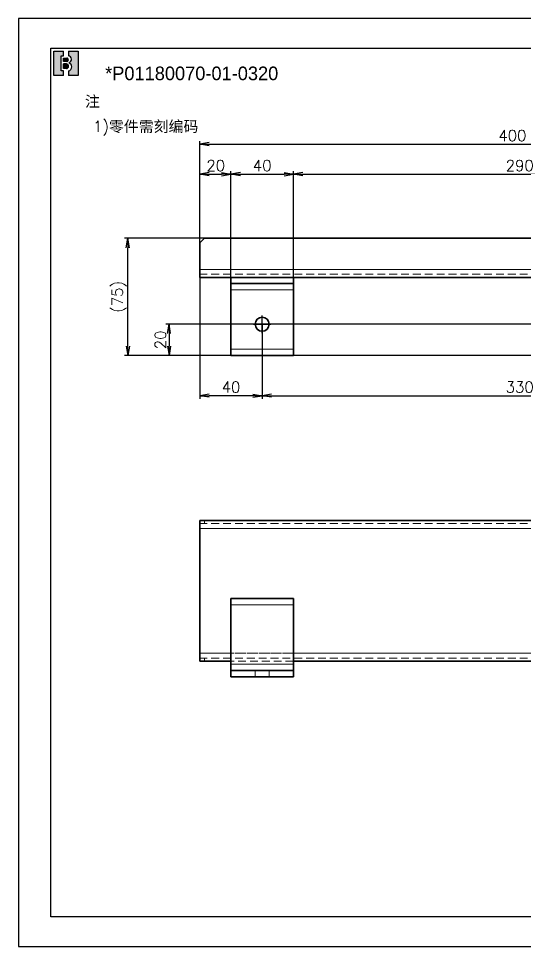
# Model space of a CAD drawing. Header units: inches. Extents: x 21 to 8642, y -3779 to 2137.
# Drawn here: x 1838 to 2162, y -2633 to -2039 of the extents above; entities that cross this region are included whole.
import ezdxf

# ---------------------------------------------------------------- set-up
doc = ezdxf.new("R2010")
doc.units = ezdxf.units.IN
doc.header["$MEASUREMENT"] = 0
doc.linetypes.add('CENTER-HOKUTO', pattern=[23, 20, -1, 1, -1])
doc.linetypes.add('HIDDEN-HOKUTO', pattern=[3.8, 2.5, -1.3])
doc.layers.add('AM_HID', color=1, linetype='HIDDEN-HOKUTO', lineweight=25)
doc.layers.add('title_frame', color=7, linetype='Continuous')
doc.layers.add('word_dim', color=253, linetype='Continuous')
doc.styles.get("Standard").update_dxf_attribs({"font": 'txt', "bigfont": 'gbcbig.shx'})
doc.dimstyles.new('STANDARD1-2', dxfattribs={"dimscale": 2, "dimtxt": 3.5, "dimasz": 3, "dimexe": 1, "dimexo": 0, "dimgap": 1, "dimtad": 3, "dimdsep": 46, "dimtxsty": 'Standard', "dimblk1": 'OPEN', "dimblk2": 'OPEN', "dimsah": 1, "dimcen": 0, "dimclrd": 256, "dimclre": 256, "dimclrt": 3, "dimadec": 0, "dimazin": 0, "dimtfac": 1, "dimtmove": 0, "dimatfit": 3, "dimldrblk": 'OPEN', "dimfxl": 1, "dimtolj": 1, "dimtzin": 0, "dimarcsym": 0})

# ---------------------------------------------------------------- blocks, each defined once
blk = doc.blocks.new('B機密ﾏｰｸ')
blk.add_hatch(color=1).paths.add_polyline_path([(0.3999999986702711, 0.8149999997779807), (0.3999999986702711, 0.9999999997779806), (-1.3297288e-09, 0.9999999997779806), (-1.3297288e-09, -2.220193e-10), (0.3999999986702711, -2.220193e-10), (0.3999999986702711, 0.1849999997779807), (0.2999999986702711, 0.1849999997779807), (0.2999999986702711, 0.8149999997779807)])
h = blk.add_hatch(color=1)
edge = h.paths.add_edge_path()
edge.add_line((0.5999999986702714, 0.9999999997779806), (0.5999999986702718, 0.8142220507965398))
edge.add_arc((0.5849999986702712, 0.6699999997779816), 0.1449999999999991, -5.115907697472721e-13, 84.06222754839428, ccw=False)
edge.add_arc((0.5849999986702707, 0.6699999997779802), 0.1449999999999993, -69.82872865353448, 1.1368683772161603e-13, ccw=False)
edge.add_line((0.6349999986702715, 0.5338934238898192), (0.6349999986702711, 0.5120827805020305))
edge.add_arc((0.5699999986702688, 0.3549999997779789), 0.1700000000000021, 3.979039320256561e-13, 67.5204943905955, ccw=False)
edge.add_arc((0.5699999986702724, 0.3549999997779802), 0.1699999999999993, -79.83575137827683, 0, ccw=False)
edge.add_line((0.5999999986702714, 0.1876679944711657), (0.5999999986702714, -2.220192918400699e-10))
edge.add_line((0.5999999986702714, -2.220193e-10), (0.9999999986702712, -2.220193e-10))
edge.add_line((0.9999999986702712, -2.220193e-10), (0.9999999986702712, 0.9999999997779806))
edge.add_line((0.9999999986702712, 0.9999999997779806), (0.5999999986702714, 0.9999999997779806))
h = blk.add_hatch(color=1)
edge = h.paths.add_edge_path()
edge.add_arc((0.5299999986702706, 0.6449999997779808), 0.07, 359.9999999999989, 450)
edge.add_line((0.5299999986702706, 0.7149999997779806), (0.3999999986702711, 0.7149999997779806))
edge.add_line((0.3999999986702711, 0.7149999997779806), (0.3999999986702711, 0.5749999997779809))
edge.add_line((0.3999999986702711, 0.5749999997779809), (0.5299999986702701, 0.5749999997779809))
edge.add_arc((0.5299999986702701, 0.6449999997779808), 0.07, 270, 359.9999999999999)
h = blk.add_hatch(color=1)
edge = h.paths.add_edge_path()
edge.add_arc((0.5149999986702705, 0.3799999997779802), 0.095, 1.018e-13, 90)
edge.add_line((0.5149999986702705, 0.4749999997779804), (0.3999999986702711, 0.4749999997779808))
edge.add_line((0.3999999986702711, 0.4749999997779808), (0.3999999986702711, 0.2849999997779809))
edge.add_line((0.3999999986702711, 0.2849999997779809), (0.5149999986702718, 0.2849999997779809))
edge.add_arc((0.5149999986702718, 0.379999999777981), 0.095, 270, 360.0000000000003)
at = {"color": 1}
for p, q in [((-1.3297288e-09, -2.220193e-10), (-1.3297288e-09, 0.9999999997779806)), ((-1.3297288e-09, 0.9999999997779806), (0.3999999986702711, 0.9999999997779806)), ((0.2999999986702711, 0.8149999997779807), (0.3999999986702711, 0.8149999997779807)), ((0.2999999986702711, 0.1849999997779807), (0.2999999986702711, 0.8149999997779807)), ((0.3999999986702711, 0.8149999997779807), (0.3999999986702711, 0.9999999997779806)), ((0.5999999986702714, 0.9999999997779806), (0.5999999986702718, 0.8142220507965398)), ((0.5999999986702714, 0.9999999997779806), (0.9999999986702712, 0.9999999997779806)), ((0.9999999986702712, 0.9999999997779806), (0.9999999986702712, -2.220193e-10)), ((0.3999999986702711, 0.7149999997779806), (0.5299999986702706, 0.7149999997779806)), ((0.3999999986702711, 0.5749999997779809), (0.3999999986702711, 0.7149999997779806)), ((0.5299999986702701, 0.5749999997779809), (0.3999999986702711, 0.5749999997779809)), ((0.5149999986702705, 0.4749999997779804), (0.3999999986702711, 0.4749999997779808)), ((0.3999999986702711, 0.2849999997779809), (0.3999999986702711, 0.4749999997779808)), ((0.5699999986702711, 0.5249999997779802), (0.5699999986702716, 0.5249999997779807)), ((0.5999999986702705, 0.6449999997779794), (0.59999999867027, 0.6449999997779803)), ((0.6349999986702715, 0.5338934238898192), (0.6349999986702711, 0.5120827805020305)), ((0.7299999986702704, 0.6699999997779807), (0.7299999986702704, 0.6699999997779802)), ((0.3999999986702711, 0.1849999997779807), (0.2999999986702711, 0.1849999997779807)), ((0.5149999986702718, 0.2849999997779809), (0.3999999986702711, 0.2849999997779809)), ((0.3999999986702711, -2.220193e-10), (0.3999999986702711, 0.1849999997779807)), ((0.5999999986702714, 0.1876679944711657), (0.5999999986702714, -2.220193e-10)), ((0.6099999986702707, 0.3799999997779806), (0.609999998670272, 0.3799999997779815)), ((0.739999998670271, 0.3549999997779802), (0.739999998670271, 0.3549999997779802)), ((0.3999999986702711, -2.220193e-10), (-1.3297288e-09, -2.220193e-10)), ((0.9999999986702712, -2.220193e-10), (0.5999999986702714, -2.220193e-10))]:
    blk.add_line(p, q, dxfattribs=at)
for centre, radius, start, end in [((0.5849999986702712, 0.6699999997779816), 0.1449999999999991, 359.9999999999995, 84.06222754839432), ((0.5149999986702705, 0.3799999997779802), 0.095, 1.018e-13, 90), ((0.5299999986702706, 0.6449999997779808), 0.07, 359.9999999999989, 90), ((0.5299999986702701, 0.6449999997779808), 0.07, 270, 359.9999999999999), ((0.5849999986702707, 0.6699999997779802), 0.1449999999999993, 290.1712713464655, 1.781e-13), ((0.5699999986702688, 0.3549999997779789), 0.1700000000000021, 4.58e-13, 67.52049439059552), ((0.5149999986702718, 0.379999999777981), 0.095, 270, 2.799e-13), ((0.5699999986702724, 0.3549999997779802), 0.1699999999999993, 280.1642486217232, 0)]:
    blk.add_arc(centre, radius, start, end, dxfattribs=at)
blk.add_attdef('B機密ﾏｰｸ', (-0.0857467348302255, 1.074949466596297), '', height=0.2)
blk = doc.blocks.new('_Open')
at = {"color": 0, "lineweight": -2}
for p, q in [((-1, 0.1666666666666667), (0, 0)), ((-1, -0.1666666666666667), (0, 0)), ((0, 0), (-1, 0))]:
    blk.add_line(p, q, dxfattribs=at)
blk = doc.blocks.new('*D290')
at = {"layer": 'DEFPOINTS', "color": 0, "linetype": 'Continuous', "transparency": 16777216}
for p in [(2354.445100844998, -2119.343891442022), (1954.445100844998, -2204.596652532891), (2354.445100844998, -2204.596652532891)]:
    blk.add_point(p, dxfattribs=at)
at = {"layer": 'word_dim', "linetype": 'Continuous', "lineweight": -2, "transparency": 16777216}
for p, q in [((1954.445100844998, -2204.596652532891), (1954.445100844998, -2117.343891442022)), ((1960.445100844998, -2119.343891442022), (2348.445100844998, -2119.343891442022)), ((2354.445100844998, -2204.596652532891), (2354.445100844998, -2117.343891442022))]:
    blk.add_line(p, q, dxfattribs=at)
at = {"layer": 'word_dim', "linetype": 'Continuous', "lineweight": -2, "transparency": 16777216, "xscale": 6, "yscale": 6, "zscale": 6, "rotation": 180}
blk.add_blockref('_Open', (1954.445100844998, -2119.343891442022), dxfattribs=at)
at = {"layer": 'word_dim', "linetype": 'Continuous', "lineweight": -2, "transparency": 16777216, "xscale": 6, "yscale": 6, "zscale": 6}
blk.add_blockref('_Open', (2354.445100844998, -2119.343891442022), dxfattribs=at)
at = {"layer": 'word_dim', "color": 3, "linetype": 'Continuous', "transparency": 16777216, "insert": (2154.728649338544, -2113.843891442022), "char_height": 7, "attachment_point": 5}
blk.add_mtext('\\A1;400', dxfattribs=at)
blk = doc.blocks.new('*D293')
at = {"layer": 'DEFPOINTS', "color": 0, "linetype": 'Continuous', "transparency": 16777216}
for p in [(1974.445100844998, -2138.535396296422), (1954.445100844998, -2204.596652532891), (1974.445100844998, -2254.596652532891)]:
    blk.add_point(p, dxfattribs=at)
at = {"layer": 'word_dim', "linetype": 'Continuous', "lineweight": -2, "transparency": 16777216}
for p, q in [((1954.445100844998, -2204.596652532891), (1954.445100844998, -2136.535396296422)), ((1974.445100844998, -2254.596652532891), (1974.445100844998, -2136.535396296422)), ((1960.445100844998, -2138.535396296422), (1968.445100844998, -2138.535396296422))]:
    blk.add_line(p, q, dxfattribs=at)
at = {"layer": 'word_dim', "linetype": 'Continuous', "lineweight": -2, "transparency": 16777216, "xscale": 6, "yscale": 6, "zscale": 6, "rotation": 180}
blk.add_blockref('_Open', (1954.445100844998, -2138.535396296422), dxfattribs=at)
at = {"layer": 'word_dim', "linetype": 'Continuous', "lineweight": -2, "transparency": 16777216, "xscale": 6, "yscale": 6, "zscale": 6}
blk.add_blockref('_Open', (1974.445100844998, -2138.535396296422), dxfattribs=at)
at = {"layer": 'word_dim', "color": 3, "linetype": 'Continuous', "transparency": 16777216, "insert": (1964.69483393574, -2133.035396296422), "char_height": 7, "attachment_point": 5}
blk.add_mtext('\\A1;20', dxfattribs=at)
blk = doc.blocks.new('*D294')
at = {"layer": 'DEFPOINTS', "color": 0, "linetype": 'Continuous', "transparency": 16777216}
for p in [(2014.445100844998, -2138.535396296422), (1974.445100844998, -2254.596652532891), (2014.445100844998, -2254.596652532891)]:
    blk.add_point(p, dxfattribs=at)
at = {"layer": 'word_dim', "linetype": 'Continuous', "lineweight": -2, "transparency": 16777216}
for p, q in [((1974.445100844998, -2254.596652532891), (1974.445100844998, -2136.535396296422)), ((2014.445100844998, -2254.596652532891), (2014.445100844998, -2136.535396296422)), ((1980.445100844998, -2138.535396296422), (2008.445100844998, -2138.535396296422))]:
    blk.add_line(p, q, dxfattribs=at)
at = {"layer": 'word_dim', "linetype": 'Continuous', "lineweight": -2, "transparency": 16777216, "xscale": 6, "yscale": 6, "zscale": 6, "rotation": 180}
blk.add_blockref('_Open', (1974.445100844998, -2138.535396296422), dxfattribs=at)
at = {"layer": 'word_dim', "linetype": 'Continuous', "lineweight": -2, "transparency": 16777216, "xscale": 6, "yscale": 6, "zscale": 6}
blk.add_blockref('_Open', (2014.445100844998, -2138.535396296422), dxfattribs=at)
at = {"layer": 'word_dim', "color": 3, "linetype": 'Continuous', "transparency": 16777216, "insert": (1994.445100844998, -2133.035396296422), "char_height": 7, "attachment_point": 5}
blk.add_mtext('\\A1;40', dxfattribs=at)
blk = doc.blocks.new('*D295')
at = {"layer": 'DEFPOINTS', "color": 0, "linetype": 'Continuous', "transparency": 16777216}
for p in [(2304.445100844998, -2138.535396296422), (2014.445100844998, -2204.596652532891), (2304.445100844998, -2204.596652532891)]:
    blk.add_point(p, dxfattribs=at)
at = {"layer": 'word_dim', "linetype": 'Continuous', "lineweight": -2, "transparency": 16777216}
for p, q in [((2014.445100844998, -2204.596652532891), (2014.445100844998, -2136.535396296422)), ((2304.445100844998, -2204.596652532891), (2304.445100844998, -2136.535396296422)), ((2020.445100844998, -2138.535396296422), (2298.445100844998, -2138.535396296422))]:
    blk.add_line(p, q, dxfattribs=at)
at = {"layer": 'word_dim', "linetype": 'Continuous', "lineweight": -2, "transparency": 16777216, "xscale": 6, "yscale": 6, "zscale": 6, "rotation": 180}
blk.add_blockref('_Open', (2014.445100844998, -2138.535396296422), dxfattribs=at)
at = {"layer": 'word_dim', "linetype": 'Continuous', "lineweight": -2, "transparency": 16777216, "xscale": 6, "yscale": 6, "zscale": 6}
blk.add_blockref('_Open', (2304.445100844998, -2138.535396296422), dxfattribs=at)
at = {"layer": 'word_dim', "color": 3, "linetype": 'Continuous', "transparency": 16777216, "insert": (2159.445100844998, -2133.035396296422), "char_height": 7, "attachment_point": 5}
blk.add_mtext('\\A1;290', dxfattribs=at)
blk = doc.blocks.new('*D303')
at = {"layer": 'DEFPOINTS', "color": 0, "linetype": 'Continuous', "transparency": 16777216}
for p in [(1954.445100844998, -2204.596652532891), (1994.445100844998, -2234.596652532891), (1954.445100844998, -2280.350926880765)]:
    blk.add_point(p, dxfattribs=at)
at = {"layer": 'word_dim', "linetype": 'Continuous', "lineweight": -2, "transparency": 16777216}
for p, q in [((1954.445100844998, -2204.596652532891), (1954.445100844998, -2282.350926880765)), ((1994.445100844998, -2234.596652532891), (1994.445100844998, -2282.350926880765)), ((1988.445100844998, -2280.350926880765), (1960.445100844998, -2280.350926880765))]:
    blk.add_line(p, q, dxfattribs=at)
at = {"layer": 'word_dim', "linetype": 'Continuous', "lineweight": -2, "transparency": 16777216, "xscale": 6, "yscale": 6, "zscale": 6, "rotation": 180}
blk.add_blockref('_Open', (1954.445100844998, -2280.350926880765), dxfattribs=at)
at = {"layer": 'word_dim', "linetype": 'Continuous', "lineweight": -2, "transparency": 16777216, "xscale": 6, "yscale": 6, "zscale": 6}
blk.add_blockref('_Open', (1994.445100844998, -2280.350926880765), dxfattribs=at)
at = {"layer": 'word_dim', "color": 3, "linetype": 'Continuous', "transparency": 16777216, "insert": (1974.445100844998, -2274.850926880765), "char_height": 7, "attachment_point": 5}
blk.add_mtext('\\A1;40', dxfattribs=at)
blk = doc.blocks.new('*D304')
at = {"layer": 'DEFPOINTS', "color": 0, "linetype": 'Continuous', "transparency": 16777216}
for p in [(2318.820100844998, -2234.596652532891), (1934.772001306879, -2254.596652532891), (2304.445100844998, -2254.596652532891)]:
    blk.add_point(p, dxfattribs=at)
at = {"layer": 'word_dim', "linetype": 'Continuous', "lineweight": -2, "transparency": 16777216}
for p, q in [((2318.820100844998, -2234.596652532891), (1932.772001306879, -2234.596652532891)), ((1934.772001306879, -2240.596652532891), (1934.772001306879, -2248.596652532891)), ((2304.445100844998, -2254.596652532891), (1932.772001306879, -2254.596652532891))]:
    blk.add_line(p, q, dxfattribs=at)
at = {"layer": 'word_dim', "linetype": 'Continuous', "lineweight": -2, "transparency": 16777216, "xscale": 6, "yscale": 6, "zscale": 6}
for p, rotation in [((1934.772001306879, -2234.596652532891), 90), ((1934.772001306879, -2254.596652532891), 270)]:
    blk.add_blockref('_Open', p, dxfattribs=dict(at, rotation=rotation))
at = {"layer": 'word_dim', "color": 3, "linetype": 'Continuous', "transparency": 16777216, "insert": (1929.272001306879, -2244.596652532891), "char_height": 7, "attachment_point": 5, "rotation": 90}
blk.add_mtext('\\A1;20', dxfattribs=at)
blk = doc.blocks.new('*D305')
at = {"layer": 'DEFPOINTS', "color": 0, "linetype": 'Continuous', "transparency": 16777216}
for p in [(1908.345204687459, -2179.596622015313), (1957.445100844998, -2179.596622015313), (1974.445100844998, -2254.596652532891)]:
    blk.add_point(p, dxfattribs=at)
at = {"layer": 'word_dim', "linetype": 'Continuous', "lineweight": -2, "transparency": 16777216}
for p, q in [((1957.445100844998, -2179.596622015313), (1906.345204687459, -2179.596622015313)), ((1908.345204687459, -2248.596652532891), (1908.345204687459, -2185.596622015313)), ((1974.445100844998, -2254.596652532891), (1906.345204687459, -2254.596652532891))]:
    blk.add_line(p, q, dxfattribs=at)
at = {"layer": 'word_dim', "linetype": 'Continuous', "lineweight": -2, "transparency": 16777216, "xscale": 6, "yscale": 6, "zscale": 6}
for p, rotation in [((1908.345204687459, -2179.596622015313), 90), ((1908.345204687459, -2254.596652532891), 270)]:
    blk.add_blockref('_Open', p, dxfattribs=dict(at, rotation=rotation))
at = {"layer": 'word_dim', "color": 3, "linetype": 'Continuous', "transparency": 16777216, "insert": (1902.845204687459, -2217.096637274102), "char_height": 7, "attachment_point": 5, "rotation": 90}
blk.add_mtext('\\A1;(75)', dxfattribs=at)
blk = doc.blocks.new('*D306')
at = {"layer": 'DEFPOINTS', "color": 0, "linetype": 'Continuous', "transparency": 16777216}
for p in [(2324.445100844998, -2240.221652532891), (1994.445100844998, -2254.596652532891), (2324.445100844998, -2280.350926880765)]:
    blk.add_point(p, dxfattribs=at)
at = {"layer": 'word_dim', "linetype": 'Continuous', "lineweight": -2, "transparency": 16777216}
for p, q in [((2324.445100844998, -2240.221652532891), (2324.445100844998, -2282.350926880765)), ((1994.445100844998, -2254.596652532891), (1994.445100844998, -2282.350926880765)), ((2000.445100844998, -2280.350926880765), (2318.445100844998, -2280.350926880765))]:
    blk.add_line(p, q, dxfattribs=at)
at = {"layer": 'word_dim', "linetype": 'Continuous', "lineweight": -2, "transparency": 16777216, "xscale": 6, "yscale": 6, "zscale": 6, "rotation": 180}
blk.add_blockref('_Open', (1994.445100844998, -2280.350926880765), dxfattribs=at)
at = {"layer": 'word_dim', "linetype": 'Continuous', "lineweight": -2, "transparency": 16777216, "xscale": 6, "yscale": 6, "zscale": 6}
blk.add_blockref('_Open', (2324.445100844998, -2280.350926880765), dxfattribs=at)
at = {"layer": 'word_dim', "color": 3, "linetype": 'Continuous', "transparency": 16777216, "insert": (2159.445100844998, -2274.850926880765), "char_height": 7, "attachment_point": 5}
blk.add_mtext('\\A1;330', dxfattribs=at)

msp = doc.modelspace()

# ---------------------------------------------------------------- linework, layer by layer
at = {"color": 7, "lineweight": 35, "ltscale": 0.1060660171779821}
msp.add_line((1954.445100844998, -2182.596622015313), (1957.445100844998, -2179.596622015313), dxfattribs=at)
at = {"color": 7, "lineweight": 35}
for p, q in [((2351.445100844998, -2179.596622015313), (1957.445100844998, -2179.596622015313)), ((2354.445100844998, -2204.596652532891), (1954.445100844998, -2204.596652532891)), ((2014.445100844998, -2204.596652532891), (1974.445100844998, -2204.596652532891)), ((2014.445100844998, -2208.596652532891), (1974.445100844998, -2208.596652532891)), ((1974.445100844998, -2212.596652532891), (1974.445100844998, -2250.596652532891)), ((2014.445100844998, -2212.596652532891), (2014.445100844998, -2250.596652532891)), ((2014.445100844998, -2254.596652532891), (1974.445100844998, -2254.596652532891)), ((2354.445100844998, -2360.269076849298), (1954.445100844998, -2360.269076849298)), ((1954.445100844998, -2445.269076849298), (1954.445100844998, -2365.269076849298)), ((2014.445100844998, -2410.269076849298), (1974.445100844998, -2410.269076849298)), ((1974.445100844998, -2414.269076849298), (1974.445100844998, -2452.269076849298)), ((2014.445100844998, -2414.269076849298), (2014.445100844998, -2452.269076849298)), ((1974.445100844998, -2450.269076849298), (1954.445100844998, -2450.269076849298)), ((2304.445100844998, -2450.269076849298), (2014.445100844998, -2450.269076849298)), ((2014.445100844998, -2456.269076849298), (1974.445100844998, -2456.269076849298)), ((2014.445100844998, -2460.269076849298), (1974.445100844998, -2460.269076849298))]:
    msp.add_line(p, q, dxfattribs=at)
at = {"color": 7, "lineweight": 35, "ltscale": 0.4250007629394531}
msp.add_line((1954.445100844998, -2199.596652532891), (1954.445100844998, -2182.596622015313), dxfattribs=at)
at = {"color": 7, "lineweight": 35, "ltscale": 0.125}
for p, q in [((1954.445100844998, -2199.596652532891), (1954.445100844998, -2204.596652532891)), ((1954.445100844998, -2360.269076849298), (1954.445100844998, -2365.269076849298)), ((1954.445100844998, -2445.269076849298), (1954.445100844998, -2450.269076849298))]:
    msp.add_line(p, q, dxfattribs=at)
at = {"color": 7, "lineweight": 13}
for p, q in [((2354.445100844998, -2199.596652532891), (1954.445100844998, -2199.596652532891)), ((2014.445100844998, -2212.596652532891), (1974.445100844998, -2212.596652532891)), ((2014.445100844998, -2250.596652532891), (1974.445100844998, -2250.596652532891)), ((2354.445100844998, -2365.269076849298), (1954.445100844998, -2365.269076849298)), ((2014.445100844998, -2414.269076849298), (1974.445100844998, -2414.269076849298)), ((1974.445100844998, -2445.269076849298), (1954.445100844998, -2445.269076849298)), ((2304.445100844998, -2445.269076849298), (2014.445100844998, -2445.269076849298)), ((2014.445100844998, -2452.269076849298), (1974.445100844998, -2452.269076849298))]:
    msp.add_line(p, q, dxfattribs=at)
at = {"color": 7, "lineweight": 35, "ltscale": 0.1}
for p, q in [((1974.445100844998, -2204.596652532891), (1974.445100844998, -2208.596652532891)), ((1974.445100844998, -2208.596652532891), (1974.445100844998, -2212.596652532891)), ((2014.445100844998, -2204.596652532891), (2014.445100844998, -2208.596652532891)), ((2014.445100844998, -2208.596652532891), (2014.445100844998, -2212.596652532891)), ((1974.445100844998, -2250.596652532891), (1974.445100844998, -2254.596652532891)), ((2014.445100844998, -2250.596652532891), (2014.445100844998, -2254.596652532891)), ((1974.445100844998, -2410.269076849298), (1974.445100844998, -2414.269076849298)), ((2014.445100844998, -2410.269076849298), (2014.445100844998, -2414.269076849298)), ((1974.445100844998, -2452.269076849298), (1974.445100844998, -2456.269076849298)), ((2014.445100844998, -2452.269076849298), (2014.445100844998, -2456.269076849298)), ((1974.445100844998, -2456.269076849298), (1974.445100844998, -2460.269076849298)), ((2014.445100844998, -2456.269076849298), (2014.445100844998, -2460.269076849298))]:
    msp.add_line(p, q, dxfattribs=at)
at = {"color": 2, "linetype": 'CENTER-HOKUTO'}
for p, q in [((1994.445100844998, -2240.221652532891), (1994.445100844998, -2228.971652532891)), ((1988.820100844998, -2234.596652532891), (2000.070100844998, -2234.596652532891))]:
    msp.add_line(p, q, dxfattribs=at)
at = {"color": 7, "lineweight": 35}
msp.add_circle((1994.445100844998, -2234.596652532891), 4.5, dxfattribs=at)
at = {"layer": 'AM_HID', "lineweight": 13, "ltscale": 2}
for p, q in [((2354.445100844998, -2199.596652532891), (1954.445100844998, -2199.596652532891)), ((2354.445100844998, -2199.596652532891), (1954.445100844998, -2199.596652532891)), ((2354.445100844998, -2199.596652532891), (1954.445100844998, -2199.596652532891)), ((2354.445100844998, -2202.596652532891), (1954.445100844998, -2202.596652532891)), ((2354.445100844998, -2362.269076849298), (1954.445100844998, -2362.269076849298)), ((1957.445100844998, -2360.269076849298), (1957.445100844998, -2362.269076849298)), ((2354.445100844998, -2365.269076849298), (1954.445100844998, -2365.269076849298)), ((2354.445100844998, -2445.269076849298), (1954.445100844998, -2445.269076849298)), ((2014.445100844998, -2445.269076849298), (1974.445100844998, -2445.269076849298)), ((2354.445100844998, -2448.269076849298), (1954.445100844998, -2448.269076849298)), ((1957.445100844998, -2448.269076849298), (1957.445100844998, -2450.269076849298)), ((2014.445100844998, -2450.269076849298), (1974.445100844998, -2450.269076849298)), ((1989.945100844998, -2460.269076849298), (1989.945100844998, -2456.269076849298)), ((1998.945100844998, -2460.269076849298), (1998.945100844998, -2456.269076849298))]:
    msp.add_line(p, q, dxfattribs=at)
at = {"layer": 'title_frame', "color": 4}
msp.add_lwpolyline([(2678.363758205433, -2038.91770408985), (1838.363758205433, -2038.91770408985), (1838.363758205433, -2632.91770408985), (2678.363758205433, -2632.91770408985)], close=True, dxfattribs=at)
at = {"layer": 'title_frame'}
msp.add_lwpolyline([(1859.013758205434, -2057.84270408985), (2657.713758205431, -2057.84270408985), (2657.713758205431, -2613.992704089851), (1859.013758205434, -2613.992704089851)], close=True, dxfattribs=at)

# ---------------------------------------------------------------- block references
at = {"layer": 'title_frame', "xscale": 15.55750000000262, "yscale": 15.55750000000262, "zscale": 15.5575000000008}
msp.add_blockref('B機密ﾏｰｸ', (1860.973758226119, -2075.360204086395), dxfattribs=at)

# ---------------------------------------------------------------- texts
at = {"ltscale": 2, "char_height": 7, "attachment_point": 1}
for s, insert, width in [('{\\fSimSun|b0|i0|c134|p2;\\C3;注}', (1880.946993744914, -2088.431321065822), 20.72938335666549), ('{\\Fromans,bigfont|c134;\\C3;1)\\fSimSun|b0|i0|c134|p2;零件需刻编码}', (1886.077503459786, -2104.447218743535), 193.8122652991879)]:
    msp.add_mtext(s, dxfattribs=dict(at, insert=insert, width=width))
at = {"layer": 'word_dim', "color": 3, "linetype": 'Continuous', "insert": (1893.848975704674, -2069.646902123393), "char_height": 8.722000000000001, "width": 200, "attachment_point": 1}
msp.add_mtext('{\\f3 of 9 Barcode|b0|i0|c0|p82;*P01180070-\\f3 of 9 Barcode|b0|i0|c134|p82;01\\f3 of 9 Barcode|b0|i0|c0|p82;-0\\f3 of 9 Barcode|b0|i0|c134|p82;320}', dxfattribs=at)

# ---------------------------------------------------------------- dimensions: what is measured, and where the dimension line sits
at = {"layer": 'word_dim', "linetype": 'Continuous'}
for base, p2, picture, middle in [((2354.445100844998, -2119.343891442022), (2354.445100844998, -2204.596652532891), '*D290', (2154.728649338544, -2119.343891442022)), ((1974.445100844998, -2138.535396296422), (1974.445100844998, -2254.596652532891), '*D293', (1964.69483393574, -2138.535396296422))]:
    dim = msp.add_linear_dim(base=base, p1=(1954.445100844998, -2204.596652532891), p2=p2, dimstyle='STANDARD1-2', dxfattribs=at)
    dim.commit()
    dim.dimension.update_dxf_attribs({"geometry": picture, "text_midpoint": middle, "dimtype": 160})
for base, p1, p2, picture, middle in [((2014.445100844998, -2138.535396296422), (1974.445100844998, -2254.596652532891), (2014.445100844998, -2254.596652532891), '*D294', (1994.445100844998, -2133.035396296422)), ((2304.445100844998, -2138.535396296422), (2014.445100844998, -2204.596652532891), (2304.445100844998, -2204.596652532891), '*D295', (2159.445100844998, -2133.035396296422)), ((1954.445100844998, -2280.350926880765), (1994.445100844998, -2234.596652532891), (1954.445100844998, -2204.596652532891), '*D303', (1974.445100844998, -2274.850926880765)), ((2324.445100844998, -2280.350926880765), (1994.445100844998, -2254.596652532891), (2324.445100844998, -2240.221652532891), '*D306', (2159.445100844998, -2274.850926880765))]:
    dim = msp.add_linear_dim(base=base, p1=p1, p2=p2, dimstyle='STANDARD1-2', dxfattribs=at)
    dim.commit()
    dim.dimension.update_dxf_attribs({"geometry": picture, "text_midpoint": middle})
dim = msp.add_linear_dim(base=(1908.345204687459, -2179.596622015313), p1=(1974.445100844998, -2254.596652532891), p2=(1957.445100844998, -2179.596622015313), angle=90, text='(<>)', dimstyle='STANDARD1-2', dxfattribs=at)
dim.commit()
dim.dimension.update_dxf_attribs({"geometry": '*D305', "text_midpoint": (1902.845204687459, -2217.096637274102)})
dim = msp.add_linear_dim(base=(1934.772001306879, -2254.596652532891), p1=(2318.820100844998, -2234.596652532891), p2=(2304.445100844998, -2254.596652532891), angle=90, dimstyle='STANDARD1-2', dxfattribs=at)
dim.commit()
dim.dimension.update_dxf_attribs({"geometry": '*D304', "text_midpoint": (1929.272001306879, -2244.596652532891)})

doc.saveas('drawing.dxf')
